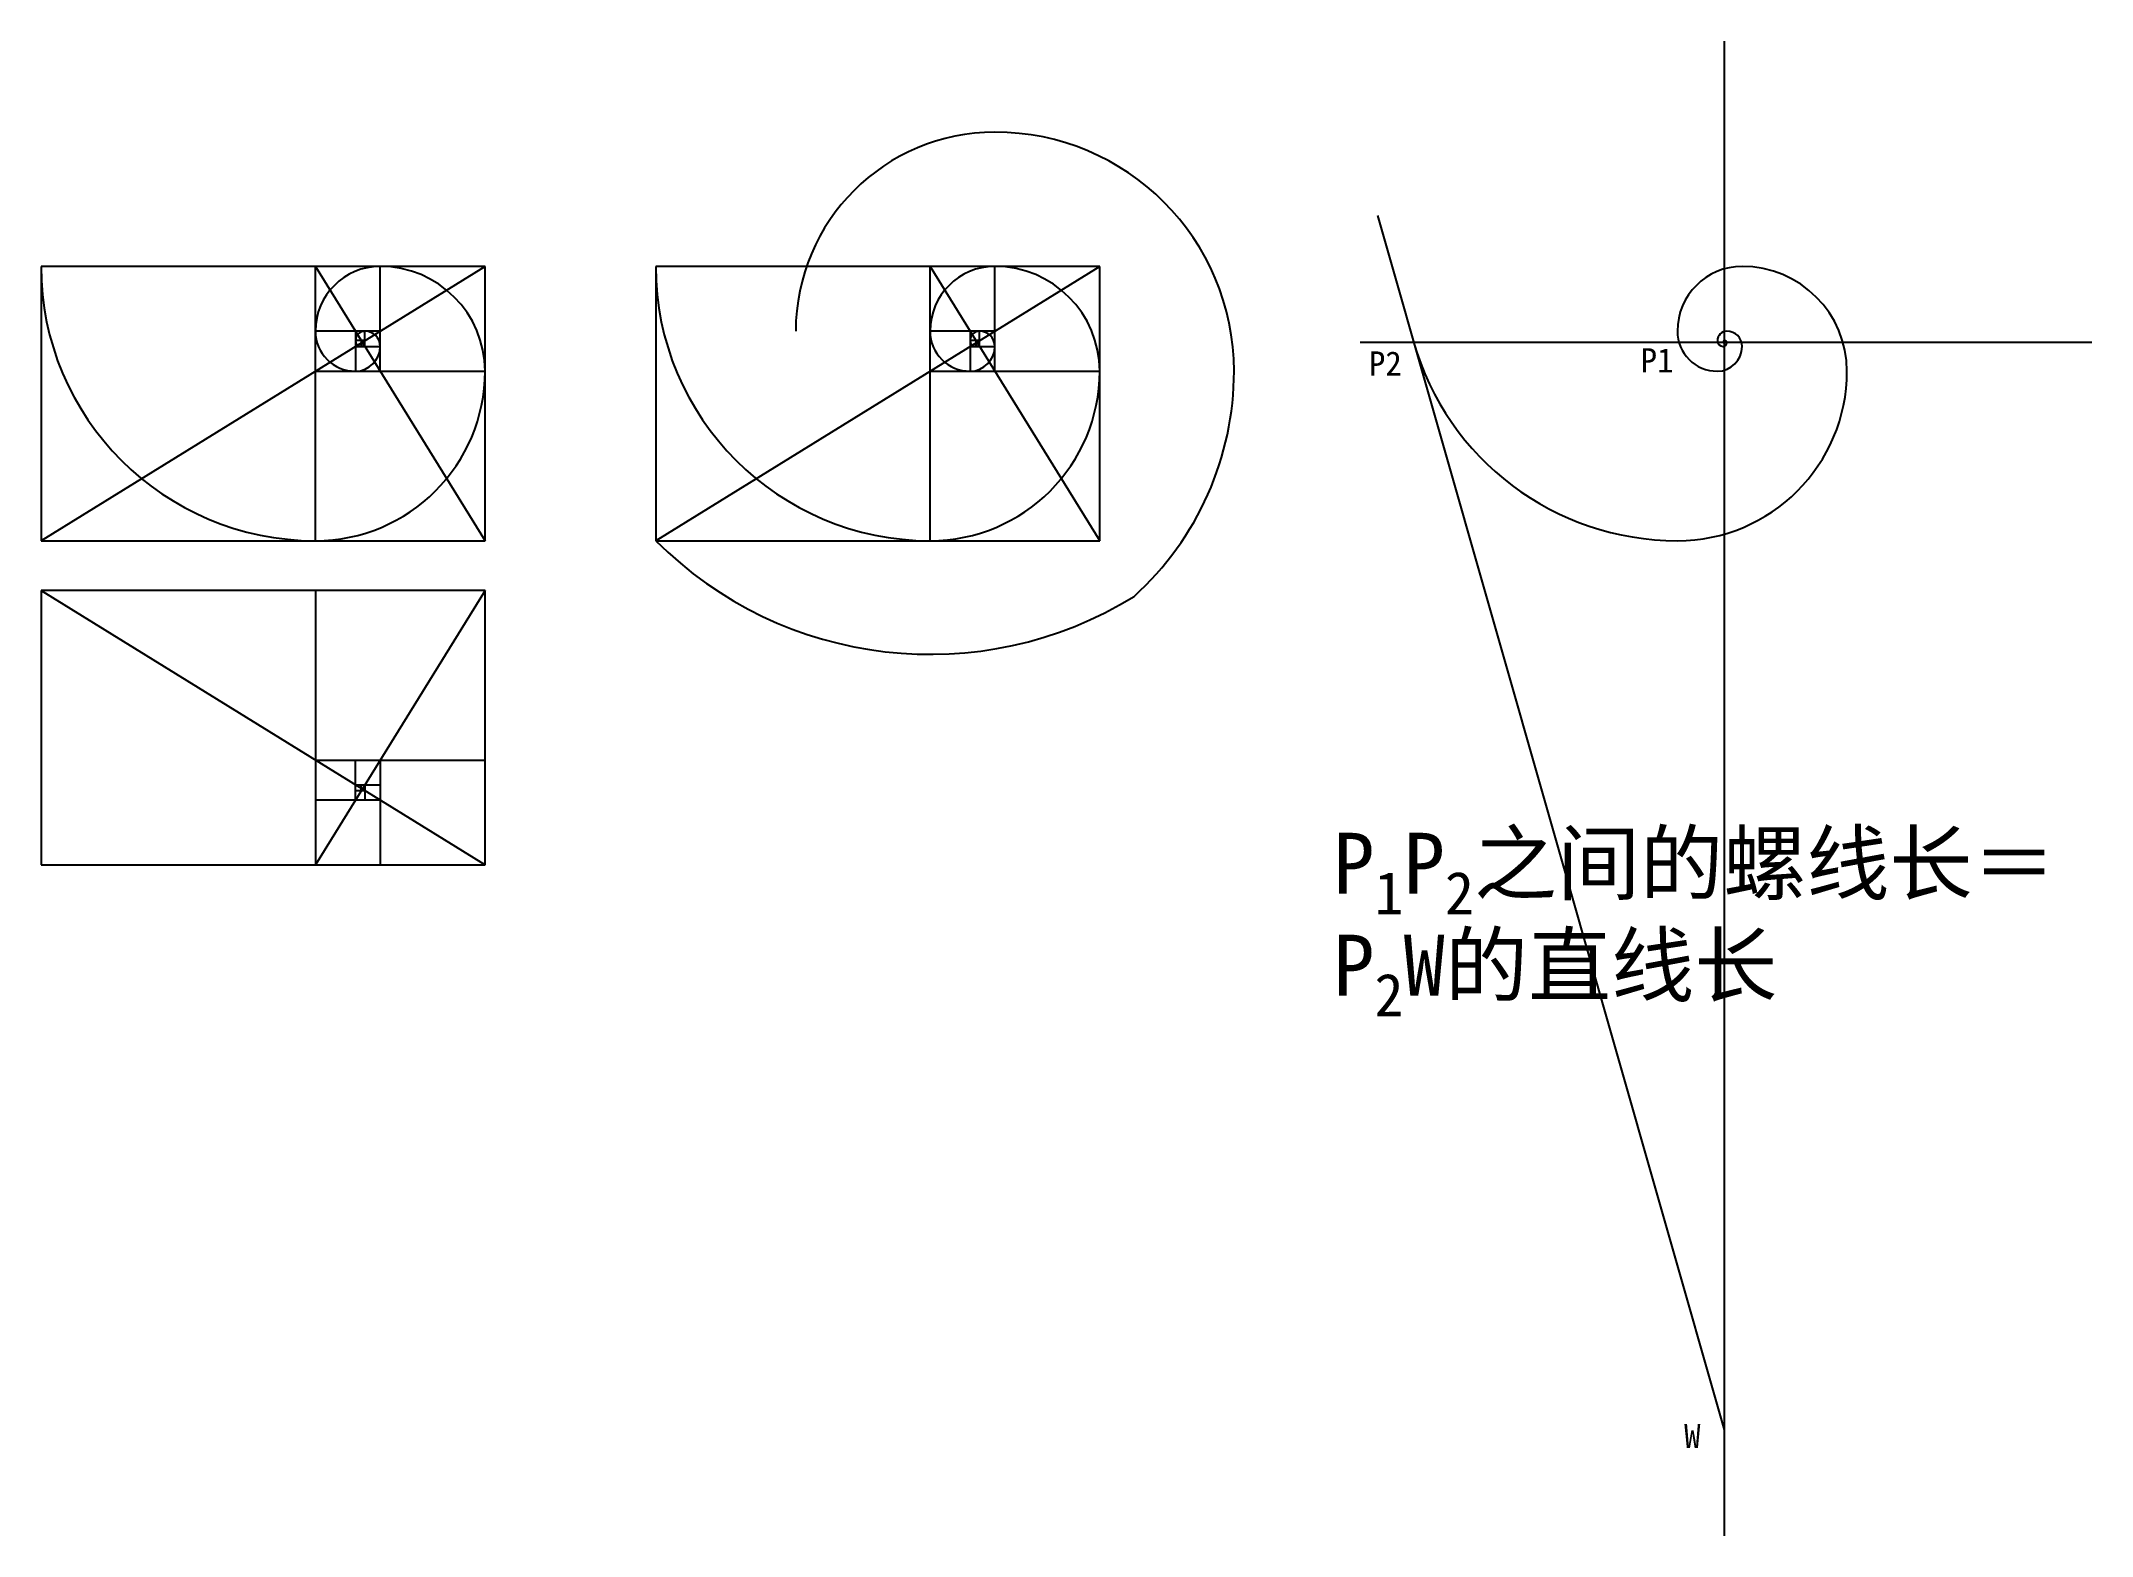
# Model space of a CAD drawing. Header units: millimetres. Extents: x 6599 to 33912, y -8239 to 1486.
# Drawn here: x 6599 to 14073, y -8239 to -2789 of the extents above; entities outside this region: 2.
import ezdxf

# ---------------------------------------------------------------- set-up
doc = ezdxf.new("R2010")
doc.units = ezdxf.units.MM
doc.styles.get("Standard").update_dxf_attribs({"font": 'txt', "bigfont": 'gbcbig.shx'})
doc.styles.add('样式 1', font='', dxfattribs={"height": 222})
doc.styles.get('样式 1').set_extended_font_data('SimSun')

msp = doc.modelspace()

# ---------------------------------------------------------------- linework, layer by layer
for p, q in [((12733, -2788.6), (12733, -8239)), ((11469.3, -3424.9), (12733, -7852)), ((11406.4, -3886.8), (14073.1, -3886.8)), ((11601.2, -3886.8), (11601.2, -3886.8))]:
    msp.add_line(p, q)
at = {"color": 1}
for p, q in [((7598.9, -3610.4), (6598.9, -3610.4)), ((6598.9, -3610.4), (6598.9, -4610.4)), ((8217, -3610.4), (6598.9, -4610.4)), ((7598.9, -4610.4), (7598.9, -3610.4)), ((8217, -3610.4), (7598.9, -3610.4)), ((7598.9, -3610.4), (8217, -4610.4)), ((7835, -3992.4), (7835, -3610.4)), ((8217, -4610.4), (8217, -3610.4)), ((9838.9, -3610.4), (8838.9, -3610.4)), ((8838.9, -3610.4), (8838.9, -4610.4)), ((10456.9, -3610.4), (8838.9, -4610.4)), ((9838.9, -4610.4), (9838.9, -3610.4)), ((10456.9, -3610.4), (9838.9, -3610.4)), ((9838.9, -3610.4), (10456.9, -4610.4)), ((10075, -3992.4), (10075, -3610.4)), ((10456.9, -4610.4), (10456.9, -3610.4)), ((7835, -3846.5), (7598.9, -3846.5)), ((7744.8, -3846.5), (7744.8, -3992.4)), ((7779.3, -3880.9), (7744.8, -3880.9)), ((7766.1, -3880.9), (7766.1, -3902.2)), ((7771.1, -3886), (7766.1, -3886)), ((7769.2, -3886), (7769.2, -3889.1)), ((7769.9, -3887.2), (7769.9, -3886)), ((7771.1, -3889.1), (7771.1, -3880.9)), ((7779.3, -3902.2), (7779.3, -3846.5)), ((10075, -3846.5), (9838.9, -3846.5)), ((9984.8, -3846.5), (9984.8, -3992.4)), ((10019.2, -3880.9), (9984.8, -3880.9)), ((10006.1, -3880.9), (10006.1, -3902.2)), ((10011.1, -3886), (10006.1, -3886)), ((10009.2, -3886), (10009.2, -3889.1)), ((10009.9, -3887.2), (10009.9, -3886)), ((10011.1, -3889.1), (10011.1, -3880.9)), ((10019.2, -3902.2), (10019.2, -3846.5)), ((7744.8, -3902.2), (7835, -3902.2)), ((7766.1, -3889.1), (7779.3, -3889.1)), ((7769.9, -3886.7), (7769.2, -3886.7)), ((7769.2, -3887.2), (7771.1, -3887.2)), ((7769.7, -3886.7), (7769.7, -3887.2)), ((7769.8, -3886.8), (7769.7, -3886.8)), ((7769.7, -3886.9), (7769.9, -3886.9)), ((7769.8, -3886.9), (7769.8, -3886.7)), ((9984.8, -3902.2), (10075, -3902.2)), ((10006.1, -3889.1), (10019.2, -3889.1)), ((10009.9, -3886.7), (10009.2, -3886.7)), ((10009.2, -3887.2), (10011.1, -3887.2)), ((10009.6, -3886.7), (10009.6, -3887.2)), ((10009.8, -3886.8), (10009.6, -3886.8)), ((10009.6, -3886.9), (10009.9, -3886.9)), ((10009.8, -3886.9), (10009.8, -3886.7)), ((12733.1, -3886.8), (12733, -3886.8)), ((12733, -3886.9), (12733.3, -3886.9)), ((12733.1, -3886.9), (12733.1, -3886.7)), ((7598.9, -3992.4), (8217, -3992.4)), ((9838.9, -3992.4), (10456.9, -3992.4)), ((6598.9, -4610.4), (7598.9, -4610.4)), ((7598.9, -4610.4), (8217, -4610.4)), ((8838.9, -4610.4), (9838.9, -4610.4)), ((9838.9, -4610.4), (10456.9, -4610.4)), ((7598.9, -4792.3), (6598.9, -4792.3)), ((8217, -4792.3), (7598.9, -4792.3)), ((8217, -5792.3), (8217, -4792.3)), ((6598.9, -5792.3), (7598.9, -5792.3)), ((7598.9, -5792.3), (8217, -5792.3))]:
    msp.add_line(p, q, dxfattribs=at)
at = {"color": 5}
for p, q in [((6598.9, -4792.3), (6598.9, -5792.3)), ((6598.9, -4792.3), (8217, -5792.3)), ((7598.9, -4792.3), (7598.9, -5792.3)), ((8217, -4792.3), (7598.9, -5792.3)), ((7598.9, -5410.3), (8217, -5410.3)), ((7744.8, -5556.2), (7744.8, -5410.3)), ((7835, -5410.3), (7835, -5792.3)), ((7744.8, -5500.5), (7835, -5500.5)), ((7779.3, -5521.8), (7744.8, -5521.8)), ((7766.1, -5521.8), (7766.1, -5500.5)), ((7766.1, -5513.6), (7779.3, -5513.6)), ((7771.1, -5516.7), (7766.1, -5516.7)), ((7769.2, -5516.7), (7769.2, -5513.6)), ((7769.2, -5515.5), (7771.1, -5515.5)), ((7769.9, -5516), (7769.2, -5516)), ((7769.7, -5516), (7769.7, -5515.5)), ((7769.9, -5515.5), (7769.9, -5516.7)), ((7771.1, -5513.6), (7771.1, -5521.8)), ((7779.3, -5500.5), (7779.3, -5556.2)), ((7835, -5556.2), (7598.9, -5556.2))]:
    msp.add_line(p, q, dxfattribs=at)
for centre, radius, start, end in [((10075, -3846.5), 725.7, 90, 180), ((10075, -3992.4), 871.6, 360, 90), ((7598.9, -3610.4), 1000, 180, 270), ((7835, -3846.5), 236.1, 90, 180), ((7835, -3992.4), 382, 0, 90), ((9838.9, -3610.4), 1000, 180, 270), ((10075, -3846.5), 236.1, 90, 180), ((10075, -3992.4), 382, 0, 90), ((12798.3, -3846.5), 236.1, 90, 180), ((12798.3, -3992.4), 382, 0, 90), ((7744.8, -3846.5), 145.9, 180, 270), ((7779.3, -3880.9), 34.4, 90, 180), ((7766.1, -3880.9), 21.3, 180, 270), ((7771.1, -3886), 5.02, 89.99885, 180), ((7769.2, -3886), 3.11, 179.9987, 270), ((7769.9, -3886.7), 0.733, 89.99674, 180), ((7769.9, -3887.2), 1.19, 0, 90), ((7771.1, -3889.1), 8.13, 0, 90), ((7779.3, -3902.2), 55.7, 0, 90), ((9984.8, -3846.5), 145.9, 180, 270), ((10019.2, -3880.9), 34.4, 90, 180), ((10006.1, -3880.9), 21.3, 180, 270), ((10011.1, -3886), 5.02, 89.99885, 180), ((10009.2, -3886), 3.11, 179.9987, 270), ((10009.9, -3886.7), 0.733, 89.99674, 180), ((10009.9, -3887.2), 1.19, 0, 90), ((10011.1, -3889.1), 8.13, 0, 90), ((10019.2, -3902.2), 55.7, 0, 90), ((12562.2, -3610.4), 1000, 195.93133, 270), ((12708.1, -3846.5), 145.9, 180, 270), ((12742.6, -3880.9), 34.4, 90, 180), ((12729.4, -3880.9), 21.3, 180, 270), ((12734.4, -3886), 5.02, 89.99885, 180), ((12732.5, -3886), 3.11, 179.9987, 270), ((12733.3, -3886.7), 0.733, 89.99674, 180), ((12733.3, -3887.2), 1.19, 0, 90), ((12734.4, -3889.1), 8.13, 0, 90), ((12742.6, -3902.2), 55.7, 0, 90), ((7744.8, -3902.2), 90.2, 270, 360), ((7766.1, -3889.1), 13.2, 270, 0), ((7769.7, -3886.7), 0.453, 180, 270), ((7769.2, -3887.2), 1.92, 270, 0), ((7769.8, -3886.8), 0.107, 90, 180), ((7769.7, -3886.9), 0.28, 270, 0), ((7769.8, -3886.9), 0.173, 0, 90), ((9984.8, -3902.2), 90.2, 270, 360), ((10006.1, -3889.1), 13.2, 270, 0), ((10009.6, -3886.7), 0.453, 180, 270), ((10009.2, -3887.2), 1.92, 270, 0), ((10009.8, -3886.8), 0.107, 90, 180), ((10009.6, -3886.9), 0.28, 270, 0), ((10009.8, -3886.9), 0.173, 0, 90), ((12708.1, -3902.2), 90.2, 270, 360), ((12729.4, -3889.1), 13.2, 270, 0), ((12733, -3886.7), 0.453, 180, 270), ((12732.5, -3887.2), 1.92, 270, 0), ((12733.1, -3886.8), 0.107, 90, 180), ((12733, -3886.9), 0.28, 270, 0), ((12733.1, -3886.9), 0.173, 0, 90), ((7598.9, -3992.4), 618, 270, 0), ((9838.9, -3992.4), 618, 270, 0), ((9838.9, -3992.4), 1107.6, 312.16268, 0), ((12562.2, -3992.4), 618, 270, 0), ((9838.9, -3610.4), 1414.2, 225, 301.71747)]:
    msp.add_arc(centre, radius, start, end, dxfattribs=at)

# ---------------------------------------------------------------- texts
at = {"char_height": 2.5, "attachment_point": 1}
for s, insert, width in [('{}', (33912.2, 1486.2), 3969.335), ('{}{}', (32005.4, 1058.4), 5954.011)]:
    msp.add_mtext(s, dxfattribs=dict(at, insert=insert, width=width))
at = {"attachment_point": 1, "style": '样式 1'}
for s, insert, char_height, width in [('P2', (11438.1, -3920.1), 88, 98.624), ('P1', (12428.2, -3908.6), 88, 98.624), ('\\A1;P{\\H0.7x;\\S^ 1;}P{\\H0.7x;\\S^ 2;}之间的螺线长＝P{\\H0.7x;\\S^ 2;}W的直线长', (11307.4, -5675.1), 222, 2742.277), ('W', (12586.8, -7830.5), 88, 98.624)]:
    msp.add_mtext(s, dxfattribs=dict(at, insert=insert, char_height=char_height, width=width))

doc.saveas('drawing.dxf')
